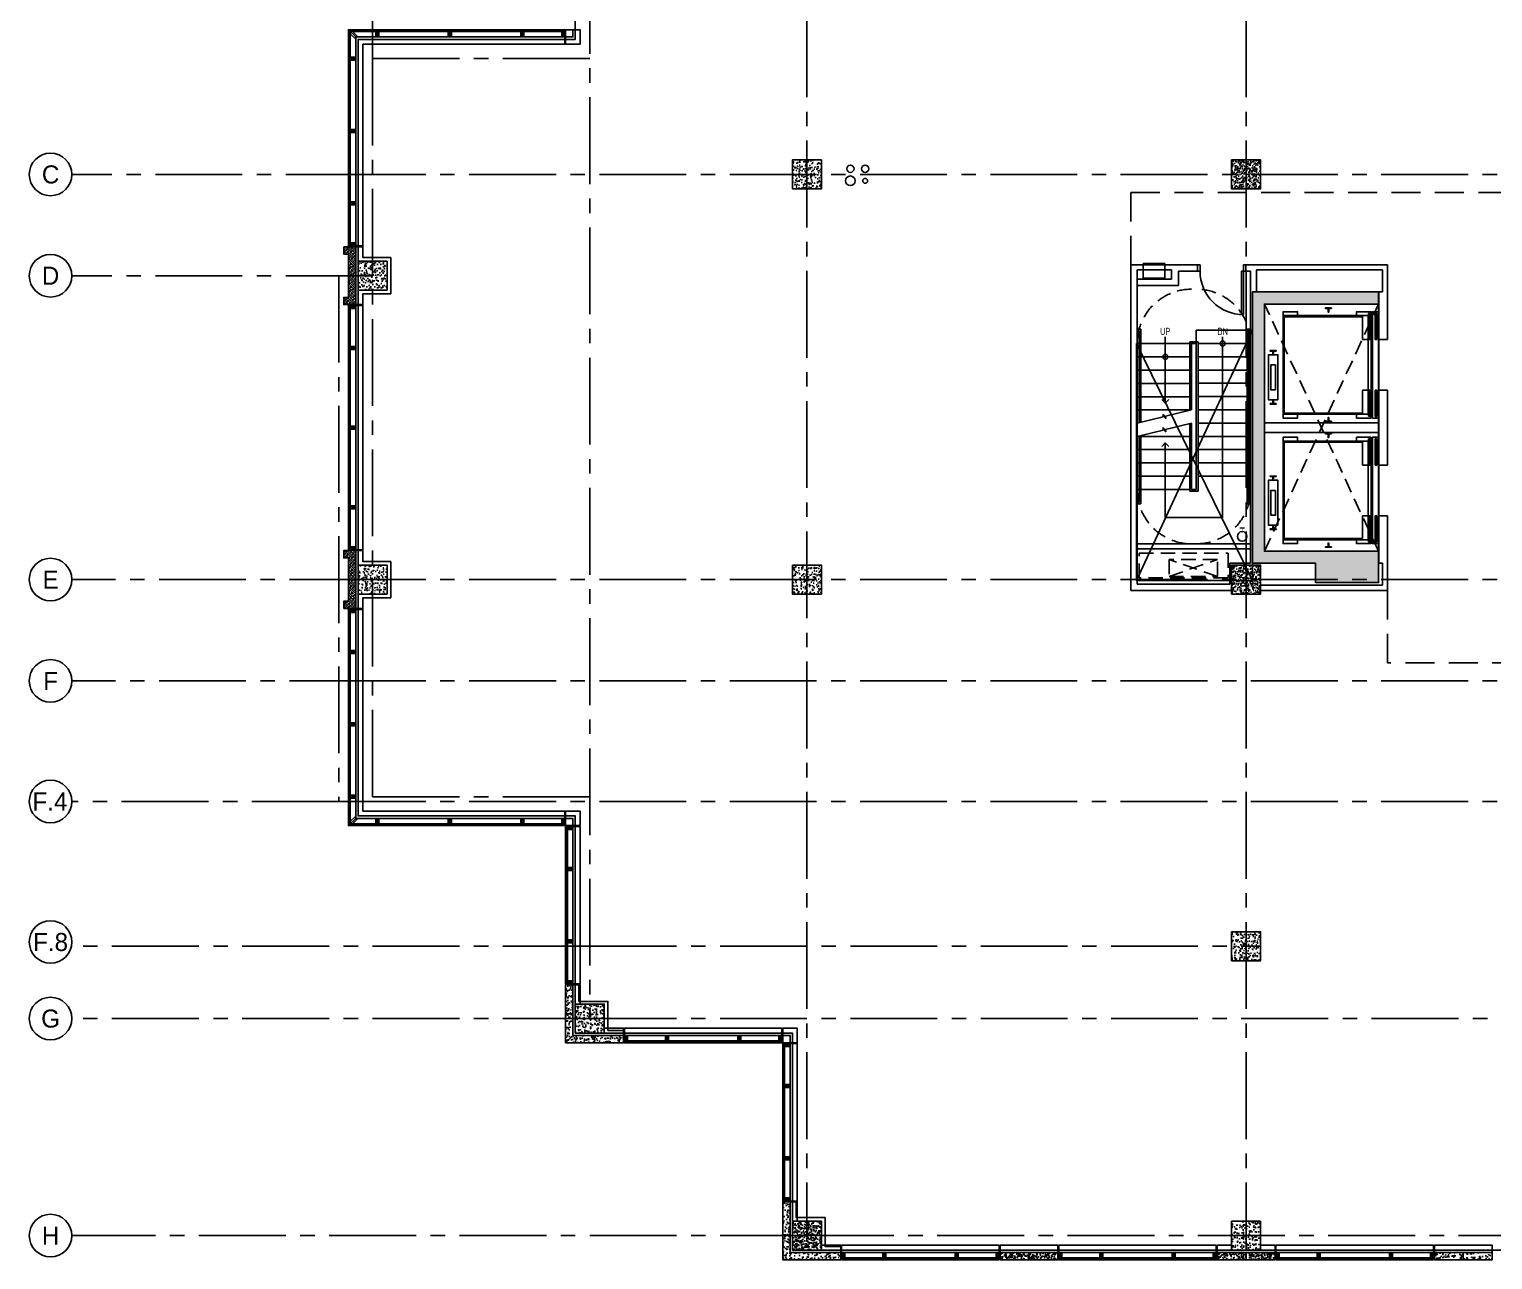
# Model space of a CAD drawing. Header units: inches. Extents: x 6059 to 9323, y 5310 to 7121.
# Drawn here: x 6059 to 7272, y 5310 to 6330 of the extents above; entities that cross this region are included whole.
import ezdxf
from ezdxf.enums import TextEntityAlignment as Align

# ---------------------------------------------------------------- set-up
doc = ezdxf.new("R2010")
doc.units = ezdxf.units.IN
doc.header["$LTSCALE"] = 96
doc.header["$MEASUREMENT"] = 0
doc.header["$PDSIZE"] = 1.5
for name, pattern in [('CENTER2', [1.125, 0.75, -0.125, 0.125, -0.125]), ('HIDDEN', [0.375, 0.25, -0.125]), ('HIDDEN2', [0.1875, 0.125, -0.0625])]:
    doc.linetypes.add(name, pattern=pattern)
doc.layers.get('0').update_dxf_attribs({"linetype": 'CONTINUOUS'})
for name, color, linetype in [('A-2-9 STAIR A SHAFT', 9, 'CONTINUOUS'), ('A_0_BLDGRD', 35, 'CENTER2'), ('A_0_COL-GRID', 40, 'CONTINUOUS'), ('A_0_CONST', 11, 'CONTINUOUS'), ('A_0_CW_MTL', 3, 'CONTINUOUS'), ('A_0_DIMGRD', 9, 'CENTER2'), ('A_1-8-STAIR', 40, 'CONTINUOUS'), ('A_1-8_COL', 7, 'CONTINUOUS'), ('A_1-8_COL_H', 6, 'CONTINUOUS'), ('A_1-8_COL_TEN_GYP', 2, 'CONTINUOUS'), ('A_1-8_CW_GLASS', 1, 'CONTINUOUS'), ('A_1-8_CW_GYP', 2, 'CONTINUOUS'), ('A_1-8_CW_MULL', 2, 'CONTINUOUS'), ('A_1-8_CW_PC', 2, 'CONTINUOUS'), ('A_1-8_CW_PC_H', 6, 'CONTINUOUS'), ('A_1-8_CW_SILL', 9, 'CONTINUOUS'), ('A_1-8_ELEV_CAB', 30, 'CONTINUOUS'), ('A_1-8_ELEV_EQP', 1, 'CONTINUOUS'), ('A_1-8_ELEV_SHAFT', 9, 'CONTINUOUS'), ('A_1-8_SLEEVE', 9, 'CONTINUOUS'), ('A_1-8_WALL_IN', 2, 'CONTINUOUS'), ('A_1_CW_SLAB', 66, 'CONTINUOUS'), ('A_2-8_COL', 7, 'CONTINUOUS'), ('A_2-8_CW_GLASS', 1, 'CONTINUOUS'), ('A_2-8_CW_GYP', 2, 'CONTINUOUS'), ('A_2-8_CW_MULL', 2, 'CONTINUOUS'), ('A_2-8_CW_PC', 2, 'CONTINUOUS'), ('A_2-8_CW_PC_H', 6, 'CONTINUOUS'), ('A_2-8_CW_SILL', 9, 'CONTINUOUS'), ('A_2-8_DR_PLN', 30, 'CONTINUOUS'), ('A_2-8_WALL_IN', 71, 'CONTINUOUS'), ('A_2-8_ZCORR', 5, 'HIDDEN'), ('A_2-9_COL', 7, 'CONTINUOUS'), ('A_2-9_CW_H', 6, 'CONTINUOUS'), ('A_3-7_STAIR1-2_TREAD', 30, 'CONTINUOUS'), ('A_3-8_WALL_IN', 71, 'CONTINUOUS'), ('M_1-9_DUCT', 9, 'CONTINUOUS'), ('M_2-9_SHAFT', 9, 'CONTINUOUS')]:
    doc.layers.add(name, color=color, linetype=linetype)
doc.styles.add('ARCHITXT', font='architxt.shx')
doc.styles.add('AVANT', font='AVGARDN.TTF')
pattern_1 = [(45, (0.082, 252.0022), (-1.59099026, 1.59099026), []), (45, (-0.7136, 252.7977), (-1.59099026, 1.59099026), [1.125, -0.5625])]

# ---------------------------------------------------------------- blocks, each defined once
blk = doc.blocks.new('MUL_1-8_EX2')
at = {"layer": 'A_0_CONST'}
blk.add_line((0, 0), (0, -6), dxfattribs=at)
at = {"layer": 'A_1-8_CW_MULL'}
blk.add_lwpolyline([(-1.25, -6), (-1.25, 0), (1.25, 0), (1.25, -0.5), (0.5, -0.5), (0.5, -1.5), (1.25, -1.5), (1.25, -6)], close=True, dxfattribs=at)
blk = doc.blocks.new('MUL_1-8_EX1')
at = {"layer": 'A_0_CONST'}
blk.add_line((0, 0), (0, -6), dxfattribs=at)
at = {"layer": 'A_1-8_CW_MULL'}
blk.add_lwpolyline([(0.5, -1.5), (1.25, -1.5), (1.25, -6), (-1.25, -6), (-1.25, -1.5), (-0.5, -1.5), (-0.5, -0.5), (-1.25, -0.5), (-1.25, 0), (1.25, 0), (1.25, -0.5), (0.5, -0.5)], close=True, dxfattribs=at)
blk = doc.blocks.new('MUL_1-8_EX4')
at = {"layer": 'A_0_CONST'}
blk.add_line((0, 0), (-6, -6), dxfattribs=at)
at = {"layer": 'A_1-8_CW_MULL'}
blk.add_lwpolyline([(0, 0), (-2.5, 0), (-2.5, -0.5), (-1.8, -0.5), (-1.8, -1.5), (-3.3, -1.5), (-7.8, -6), (-6, -6), (-6, -7.8), (-1.5, -3.3), (-1.5, -1.8), (-0.5, -1.8), (-0.5, -2.5), (0, -2.5)], close=True, dxfattribs=at)
blk = doc.blocks.new('PRE_1-8_COL1')
at = {"layer": 'A_1-8_CW_PC_H'}
h = blk.add_hatch(dxfattribs=at)
h.set_pattern_fill('AR-CONC', color=256, style=0)
h.set_pattern_definition([(50, (-5100, -6744), (7.172602, -0.6275213), [0.75, -8.25]), (355, (-5100, -6744), (-1.3875133, 7.5219213), [0.6, -6.6]), (100.4514, (-5099.402, -6744.052), (5.785094, 6.8943954), [0.637402, -7.011421]), (46.1842, (-5100, -6742), (10.6724105, -1.65519), [1.125, -12.375]), (96.6356, (-5099.111, -6742.138), (9.346627, 9.741179), [0.956103, -10.51713]), (351.1842, (-5100, -6742), (9.34662, 9.741186), [0.9, -9.9]), (21, (-5099, -6742.5), (5.9690705, -4.026189), [0.75, -8.25]), (326, (-5099, -6742.5), (2.433153, 7.2515005), [0.6, -6.6]), (71.4514, (-5098.5026, -6742.8355), (8.4022263, 3.225305), [0.637402, -7.011421]), (37.5, (-5100, -6744), (0.12159855, 3.3289385), [0, -6.52, 0, -6.7, 0, -6.625]), (7.5, (-5100, -6744), (2.6306954, 3.9441171), [0, -3.82, 0, -6.37, 0, -2.525]), (327.5, (-5102.23, -6744), (5.3382244, -0.2255487), [0, -2.5, 0, -7.8, 0, -10.35]), (317.5, (-5103.23, -6744), (5.8318617, 1.0010498), [0, -3.25, 0, -5.18, 0, -7.35])])
h.paths.add_polyline_path([(-24, -6), (24, -6), (24, 0), (-24, 0)])
at = {"layer": 'A_0_CONST'}
blk.add_line((0, 0), (0, -6), dxfattribs=at)
at = {"layer": 'A_1-8_CW_PC'}
blk.add_lwpolyline([(-24, -6), (24, -6), (24, 0), (-24, 0)], close=True, dxfattribs=at)
blk = doc.blocks.new('COL_1-8_24X24')
at = {"layer": 'A_1-8_COL_H'}
h = blk.add_hatch(dxfattribs=at)
h.set_pattern_fill('AR-CONC,_I', color=256, style=2)
h.set_pattern_definition([(50, (-6180, -6718.462), (7.172602, -0.6275213), [0.75, -8.25]), (355, (-6180, -6718.462), (-1.3875133, 7.5219213), [0.6, -6.6]), (100.4514, (-6179.402, -6718.5144), (5.785094, 6.8943954), [0.637402, -7.011421]), (46.1842, (-6180, -6716.462), (10.6724105, -1.65519), [1.125, -12.375]), (96.6356, (-6179.111, -6716.6), (9.346627, 9.741179), [0.956103, -10.51713]), (351.1842, (-6180, -6716.462), (9.34662, 9.741186), [0.9, -9.9]), (21, (-6179, -6716.962), (5.9690705, -4.026189), [0.75, -8.25]), (326, (-6179, -6716.962), (2.4331533, 7.2515005), [0.6, -6.6]), (71.4514, (-6178.5026, -6717.2976), (8.4022263, 3.225305), [0.637402, -7.011421]), (37.5, (-6180, -6718.462), (0.12159855, 3.32893854), [0, -6.52, 0, -6.7, 0, -6.625]), (7.5, (-6180, -6718.462), (2.6306954, 3.9441171), [0, -3.82, 0, -6.37, 0, -2.525]), (327.5, (-6182.23, -6718.462), (5.3382244, -0.2255487), [0, -2.5, 0, -7.8, 0, -10.35]), (317.5, (-6183.23, -6718.462), (5.8318617, 1.0010498), [0, -3.25, 0, -5.18, 0, -7.35])])
h.paths.add_polyline_path([(-12, -12), (12, -12), (12, 12), (-12, 12)])
at = {"layer": 'A_0_CONST'}
blk.add_point((0, 0), dxfattribs=at)
at = {"layer": 'A_1-8_COL'}
blk.add_lwpolyline([(-12, -12), (12, -12), (12, 12), (-12, 12)], close=True, dxfattribs=at)
blk = doc.blocks.new('PRE_1-8_COL2')
at = {"layer": 'A_1-8_CW_PC_H'}
h = blk.add_hatch(dxfattribs=at)
h.set_pattern_fill('AR-CONC', color=256, angle=90, style=0)
h.set_pattern_definition([(140, (-4476, -6744), (0.6275213, 7.172602), [0.75, -8.25]), (85, (-4476, -6744), (-7.5219213, -1.3875133), [0.6, -6.6]), (190.4514, (-4475.948, -6743.402), (-6.8943954, 5.785094), [0.637402, -7.011421]), (136.1842, (-4478, -6744), (1.65519, 10.6724105), [1.125, -12.375]), (186.6356, (-4477.862, -6743.111), (-9.741179, 9.346627), [0.956103, -10.51713]), (81.1842, (-4478, -6744), (-9.741186, 9.34662), [0.9, -9.9]), (111, (-4477.5, -6743), (4.026189, 5.9690705), [0.75, -8.25]), (56, (-4477.5, -6743), (-7.2515005, 2.433153), [0.6, -6.6]), (161.4514, (-4477.1645, -6742.5026), (-3.225305, 8.402226), [0.637402, -7.011421]), (127.5, (-4476, -6744), (-3.3289385, 0.12159855), [0, -6.52, 0, -6.7, 0, -6.625]), (97.5, (-4476, -6744), (-3.9441171, 2.6306954), [0, -3.82, 0, -6.37, 0, -2.525]), (57.5, (-4476, -6746.23), (0.2255487, 5.3382244), [0, -2.5, 0, -7.8, 0, -10.35]), (47.5, (-4476, -6747.23), (-1.0010498, 5.8318617), [0, -3.25, 0, -5.18, 0, -7.35])])
h.paths.add_polyline_path([(6, -48), (6, -6), (48, -6), (48, 0), (0, 0), (0, -48)])
at = {"layer": 'A_0_CONST'}
for p, q in [((6, -6), (0, 0)), ((24, 0), (24, -6)), ((0, -24), (6, -24))]:
    blk.add_line(p, q, dxfattribs=at)
at = {"layer": 'A_1-8_CW_PC'}
blk.add_lwpolyline([(6, -48), (6, -6), (48, -6), (48, 0), (0, 0), (0, -48)], close=True, dxfattribs=at)
blk = doc.blocks.new('MUL_2-8_EX2')
at = {"layer": 'A_0_CONST'}
blk.add_line((0, 0), (0, -6), dxfattribs=at)
at = {"layer": 'A_2-8_CW_MULL'}
blk.add_lwpolyline([(-1.25, -6), (-1.25, 0), (1.25, 0), (1.25, -0.5), (0.5, -0.5), (0.5, -1.5), (1.25, -1.5), (1.25, -6)], close=True, dxfattribs=at)
blk = doc.blocks.new('MUL_2-8_EX1')
at = {"layer": 'A_0_CONST'}
blk.add_line((0, 0), (0, -6), dxfattribs=at)
at = {"layer": 'A_2-8_CW_MULL'}
blk.add_lwpolyline([(-0.5, -1.5), (-1.25, -1.5), (-1.25, -6), (1.25, -6), (1.25, -1.5), (0.5, -1.5), (0.5, -0.5), (1.25, -0.5), (1.25, 0), (-1.25, 0), (-1.25, -0.5), (-0.5, -0.5)], close=True, dxfattribs=at)
blk = doc.blocks.new('PRE_2-8_COL2')
at = {"layer": 'A_2-8_CW_PC_H'}
h = blk.add_hatch(dxfattribs=at)
h.set_pattern_fill('AR-CONC', color=256, angle=90, style=0)
h.set_pattern_definition([(140, (-4476, -6744), (0.6275213, 7.172602), [0.75, -8.25]), (85, (-4476, -6744), (-7.5219213, -1.3875133), [0.6, -6.6]), (190.4514, (-4475.948, -6743.402), (-6.8943954, 5.785094), [0.637402, -7.011421]), (136.1842, (-4478, -6744), (1.65519, 10.6724105), [1.125, -12.375]), (186.6356, (-4477.862, -6743.111), (-9.741179, 9.346627), [0.956103, -10.51713]), (81.1842, (-4478, -6744), (-9.741186, 9.34662), [0.9, -9.9]), (111, (-4477.5, -6743), (4.026189, 5.9690705), [0.75, -8.25]), (56, (-4477.5, -6743), (-7.2515005, 2.433153), [0.6, -6.6]), (161.4514, (-4477.1645, -6742.5026), (-3.225305, 8.402226), [0.637402, -7.011421]), (127.5, (-4476, -6744), (-3.3289385, 0.12159855), [0, -6.52, 0, -6.7, 0, -6.625]), (97.5, (-4476, -6744), (-3.9441171, 2.6306954), [0, -3.82, 0, -6.37, 0, -2.525]), (57.5, (-4476, -6746.23), (0.2255487, 5.3382244), [0, -2.5, 0, -7.8, 0, -10.35]), (47.5, (-4476, -6747.23), (-1.0010498, 5.8318617), [0, -3.25, 0, -5.18, 0, -7.35])])
h.paths.add_polyline_path([(6, -48), (6, -6), (48, -6), (48, 0), (0, 0), (0, -48)])
at = {"layer": 'A_2-8_CW_PC'}
blk.add_lwpolyline([(6, -48), (6, -6), (48, -6), (48, 0), (0, 0), (0, -48)], close=True, dxfattribs=at)
blk = doc.blocks.new('COL_2-9_24X24')
at = {"layer": 'A_2-9_CW_H'}
h = blk.add_hatch(dxfattribs=at)
h.set_pattern_fill('AR-CONC,_I', color=256, style=2)
h.set_pattern_definition([(50, (-7117.516, -6304.06), (7.172602, -0.6275213), [0.75, -8.25]), (355, (-7117.516, -6304.06), (-1.3875133, 7.5219213), [0.6, -6.6]), (100.4514, (-7116.918, -6304.112), (5.785094, 6.8943954), [0.637402, -7.011421]), (46.1842, (-7117.516, -6302.06), (10.6724105, -1.65519), [1.125, -12.375]), (96.6356, (-7116.626, -6302.198), (9.346627, 9.741179), [0.956103, -10.51713]), (351.1842, (-7117.516, -6302.06), (9.34662, 9.741186), [0.9, -9.9]), (21, (-7116.516, -6302.56), (5.9690705, -4.026189), [0.75, -8.25]), (326, (-7116.516, -6302.56), (2.4331533, 7.2515005), [0.6, -6.6]), (71.4514, (-7116.018, -6302.8954), (8.4022263, 3.225305), [0.637402, -7.011421]), (37.5, (-7117.5157, -6304.06), (0.12159855, 3.32893854), [0, -6.52, 0, -6.7, 0, -6.625]), (7.5, (-7117.5157, -6304.06), (2.6306954, 3.9441171), [0, -3.82, 0, -6.37, 0, -2.525]), (327.5, (-7119.7457, -6304.06), (5.33822436, -0.2255487), [0, -2.5, 0, -7.8, 0, -10.35]), (317.5, (-7120.7457, -6304.06), (5.8318617, 1.0010498), [0, -3.25, 0, -5.18, 0, -7.35])])
h.paths.add_polyline_path([(12, -12), (-12, -12), (-12, 12), (12, 12)])
at = {"layer": 'A_2-9_COL'}
blk.add_lwpolyline([(12, -12), (-12, -12), (-12, 12), (12, 12)], close=True, dxfattribs=at)
blk = doc.blocks.new('grid-bbl')
at = {"color": 1, "linetype": 'Continuous'}
blk.add_circle((0, 0.25), 0.184, dxfattribs=at)
at = {"style": 'AVANT'}
blk.add_attdef('-', text='', height=0.156, dxfattribs=at).set_placement((0, 0.25), align=Align.MIDDLE_CENTER)
blk = doc.blocks.new('DR_2-8_3X0_514')
at = {"layer": 'A_2-8_DR_PLN'}
for points in [[(2, 41.25), (3.75, 41.25), (3.75, 5.25), (2, 5.25)], [(0, 0), (2, 0), (2, 5.25), (0, 5.25)], [(38, 0), (40, 0), (40, 5.25), (38, 5.25)]]:
    blk.add_lwpolyline(points, close=True, dxfattribs=at)
blk.add_arc((2, 5.25), 36, 0, 90, dxfattribs=at)

msp = doc.modelspace()

# ---------------------------------------------------------------- hatches: boundary and pattern name
at = {"layer": 'A_0_CW_MTL'}
h = msp.add_hatch(dxfattribs=at)
h.set_pattern_fill('BRASS', color=8, scale=9, angle=45, style=0)
h.set_pattern_definition(pattern_1)
h.paths.add_polyline_path([(6330.1, 6150), (6320.1, 6150), (6320.1, 6144), (6324.1, 6144), (6324.1, 6126), (6330.1, 6126)])
h.paths.add_polyline_path([(6330.1, 6126), (6324.1, 6126), (6324.1, 6108), (6320.1, 6108), (6320.1, 6102), (6330.1, 6102)])
h = msp.add_hatch(dxfattribs=at)
h.set_pattern_fill('BRASS', color=8, scale=9, angle=45, style=0)
h.set_pattern_definition(pattern_1)
h.paths.add_polyline_path([(6330.1, 5850), (6320.1, 5850), (6320.1, 5856), (6324.1, 5856), (6324.1, 5874), (6330.1, 5874)])
h.paths.add_polyline_path([(6330.1, 5874), (6324.1, 5874), (6324.1, 5892), (6320.1, 5892), (6320.1, 5898), (6330.1, 5898)])
at = {"layer": 'A_1-8_COL_H'}
h = msp.add_hatch(dxfattribs=at)
h.set_pattern_fill('AR-CONC', color=256, style=0)
h.set_pattern_definition([(130, (13608, -1e-08), (-7.172602, -0.6275213), [0.75, -8.25]), (185, (13608, -1e-08), (1.3875133, 7.5219213), [0.6, -6.6]), (79.5486, (13607.402, -0.052), (-5.785094, 6.8943954), [0.637402, -7.011421]), (133.8158, (13608, 2), (-10.6724105, -1.65519), [1.125, -12.375]), (83.3644, (13607.111, 1.862), (-9.346627, 9.741179), [0.956103, -10.51713]), (188.8158, (13608, 2), (-9.34662, 9.741186), [0.9, -9.9]), (159, (13607, 1.5), (-5.9690705, -4.026189), [0.75, -8.25]), (214, (13607, 1.5), (-2.4331533, 7.2515005), [0.6, -6.6]), (108.5486, (13606.5026, 1.1645), (-8.4022263, 3.225305), [0.637402, -7.011421]), (142.5, (13608, -1e-08), (-0.12159855, 3.32893854), [0, -6.52, 0, -6.7, 0, -6.625]), (172.5, (13608, -1e-08), (-2.6306954, 3.9441171), [0, -3.82, 0, -6.37, 0, -2.525]), (212.5, (13610.23, -1e-08), (-5.3382244, -0.2255487), [0, -2.5, 0, -7.8, 0, -10.35]), (222.5, (13611.23, -1e-08), (-5.8318617, 1.0010498), [0, -3.25, 0, -5.18, 0, -7.35])])
h.paths.add_polyline_path([(7177.7, 5897.5), (7083.2, 5897.5), (7083.2, 6102.5), (7177.7, 6102.5), (7177.7, 6112.5), (7073.2, 6112.5), (7073.2, 5887.5), (7125.5, 5887.5), (7125.5, 5871.5), (7177.7, 5871.5)])
h = msp.add_hatch(dxfattribs=at)
h.set_pattern_fill('AR-CONC,_I', color=256, style=2)
h.set_pattern_definition([(310, (888, 12048.462), (7.172602, 0.6275213), [0.75, -8.25]), (5, (888, 12048.462), (-1.3875133, -7.5219213), [0.6, -6.6]), (259.5486, (888.598, 12048.5144), (5.785094, -6.8943954), [0.637402, -7.011421]), (313.8158, (888, 12046.462), (10.6724105, 1.65519), [1.125, -12.375]), (263.3644, (888.889, 12046.6), (9.346627, -9.741179), [0.956103, -10.51713]), (8.8158, (888, 12046.462), (9.34662, -9.741186), [0.9, -9.9]), (339, (889, 12046.962), (5.9690705, 4.026189), [0.75, -8.25]), (34, (889, 12046.962), (2.4331533, -7.2515005), [0.6, -6.6]), (288.5486, (889.4974, 12047.2976), (8.4022263, -3.225305), [0.637402, -7.011421]), (322.5, (888, 12048.462), (0.12159855, -3.32893854), [0, -6.52, 0, -6.7, 0, -6.625]), (352.5, (888, 12048.462), (2.6306954, -3.9441171), [0, -3.82, 0, -6.37, 0, -2.525]), (32.5, (885.77, 12048.462), (5.3382244, 0.2255487), [0, -2.5, 0, -7.8, 0, -10.35]), (42.5, (884.77, 12048.462), (5.8318617, -1.0010498), [0, -3.25, 0, -5.18, 0, -7.35])])
h.paths.add_polyline_path([(7056, 5342), (7080, 5342), (7080, 5318), (7056, 5318)])
at = {"layer": 'A_2-8_CW_PC_H'}
h = msp.add_hatch(dxfattribs=at)
h.set_pattern_fill('AR-CONC', color=256, angle=180, style=0)
h.set_pattern_definition([(230, (12168, 12054), (-7.172602, 0.6275213), [0.75, -8.25]), (175, (12168, 12054), (1.3875133, -7.5219213), [0.6, -6.6]), (280.4514, (12167.402, 12054.052), (-5.785094, -6.8943954), [0.637402, -7.011421]), (226.1842, (12168, 12052), (-10.6724105, 1.65519), [1.125, -12.375]), (276.6356, (12167.111, 12052.138), (-9.346627, -9.741179), [0.956103, -10.51713]), (171.1842, (12168, 12052), (-9.34662, -9.741186), [0.9, -9.9]), (201, (12167, 12052.5), (-5.9690705, 4.026189), [0.75, -8.25]), (146, (12167, 12052.5), (-2.433153, -7.2515005), [0.6, -6.6]), (251.4514, (12166.5026, 12052.8355), (-8.4022263, -3.225305), [0.637402, -7.011421]), (217.5, (12168, 12054), (-0.12159855, -3.3289385), [0, -6.52, 0, -6.7, 0, -6.625]), (187.5, (12168, 12054), (-2.6306954, -3.9441171), [0, -3.82, 0, -6.37, 0, -2.525]), (147.5, (12170.23, 12054), (-5.3382244, 0.2255487), [0, -2.5, 0, -7.8, 0, -10.35]), (137.5, (12171.23, 12054), (-5.8318617, -1.0010498), [0, -3.25, 0, -5.18, 0, -7.35])])
h.paths.add_polyline_path([(7092, 5316), (7044, 5316), (7044, 5310), (7092, 5310)])

# ---------------------------------------------------------------- linework, layer by layer
at = {"layer": 'A-2-9 STAIR A SHAFT'}
for p, q in [((7073.2, 6080.8), (6977.1, 5873.3)), ((6977.1, 6069.8), (7073.2, 5873.3))]:
    msp.add_line(p, q, dxfattribs=at)
for points in [[(6977.1, 6069.8), (6977.1, 5873.3), (7073.2, 5873.3), (7073.2, 6080.8)], [(7073.2, 6080.8), (7026.7, 6080.8), (7026.7, 6069.8), (6977.1, 6069.8)]]:
    msp.add_lwpolyline(points, dxfattribs=at)
at = {"layer": 'A_0_BLDGRD'}
for p, q in [((6704, 6670), (6704, 5330)), ((7068, 6670), (7068, 5318)), ((6524, 6490), (6524, 5510)), ((6344, 6306), (6344, 5694)), ((6344, 6306), (6524, 6306)), ((8872, 6210), (6344, 6210)), ((6316, 6126), (6316, 5690)), ((8872, 5874), (6344, 5874)), ((8872, 5790), (6344, 5790)), ((8872, 5690), (6316, 5690)), ((6344, 5694), (6524, 5694)), ((6524, 5570), (7080, 5570)), ((6524, 5510), (8872, 5510)), ((6704, 5330), (8872, 5330))]:
    msp.add_line(p, q, dxfattribs=at)
at = {"layer": 'A_0_CW_MTL'}
for points in [[(6320.1, 6150), (6320.1, 6144), (6324.1, 6144), (6324.1, 6108), (6320.1, 6108), (6320.1, 6102), (6330.1, 6102), (6330.1, 6150)], [(6320.1, 5850), (6320.1, 5856), (6324.1, 5856), (6324.1, 5892), (6320.1, 5892), (6320.1, 5898), (6330.1, 5898), (6330.1, 5850)]]:
    msp.add_lwpolyline(points, close=True, dxfattribs=at)
at = {"layer": 'A_0_DIMGRD'}
for p, q in [((6344, 6306), (6344, 7086)), ((6344, 6210), (6094.7, 6210)), ((6344, 6126), (6094.7, 6126)), ((6347, 5874), (6094.7, 5874)), ((6347, 5790), (6094.7, 5790)), ((6316, 5690), (6094.7, 5690)), ((6524, 5570), (6094.7, 5570)), ((6524, 5510), (6094.7, 5510)), ((6704, 5330), (6094.7, 5330))]:
    msp.add_line(p, q, dxfattribs=at)
at = {"layer": 'A_1-8-STAIR'}
for points, const_width in [([(7066.7, 5916.8), (7062.7, 5916.8)], 1), ([(7064.7, 5913.8), (7064.7, 5916.8)], 0.5)]:
    msp.add_lwpolyline(points, dxfattribs=dict(at, const_width=const_width))
msp.add_circle((7064.7, 5909.8), 4, dxfattribs=at)
at = {"layer": 'A_1-8_COL'}
for p, q in [((7056, 5318), (7056, 5342)), ((7080, 5342), (7080, 5318)), ((7080, 5318), (7056, 5318))]:
    msp.add_line(p, q, dxfattribs=at)
msp.add_lwpolyline([(7177.7, 5897.5), (7083.2, 5897.5), (7083.2, 6102.5), (7177.7, 6102.5), (7177.7, 6112.5), (7073.2, 6112.5), (7073.2, 5887.5), (7125.5, 5887.5), (7125.5, 5871.5), (7177.7, 5871.5)], close=True, dxfattribs=at)
at = {"layer": 'A_1-8_COL_TEN_GYP'}
for points in [[(6552, 5495.2), (6552, 5500.2), (6539, 5500.2), (6539, 5524.2), (6515, 5524.2), (6515, 5538), (6510, 5538)], [(6690, 5358), (6695, 5358), (6695, 5345), (6719, 5345), (6719, 5321), (6732, 5321), (6732, 5316)]]:
    msp.add_lwpolyline(points, dxfattribs=at)
at = {"layer": 'A_1-8_CW_GLASS'}
for p, q in [((6324.5, 6307.2), (6324.5, 6327.5)), ((6325.5, 6326.7), (6325.5, 6307.2)), ((6346.7, 6329.5), (6326.5, 6329.5)), ((6327.3, 6328.5), (6346.7, 6328.5)), ((6349.2, 6329.5), (6406.7, 6329.5)), ((6349.2, 6328.5), (6406.7, 6328.5)), ((6409.2, 6329.5), (6466.7, 6329.5)), ((6409.2, 6328.5), (6466.7, 6328.5)), ((6500.7, 6329.5), (6469.2, 6329.5)), ((6469.2, 6328.5), (6500.7, 6328.5)), ((6324.5, 6304.7), (6324.5, 6247.2)), ((6325.5, 6304.7), (6325.5, 6247.2)), ((6324.5, 6187.2), (6324.5, 6244.7)), ((6325.5, 6187.2), (6325.5, 6244.7)), ((6324.5, 6153.2), (6324.5, 6184.7)), ((6325.5, 6184.7), (6325.5, 6153.2)), ((6324.5, 6098.7), (6324.5, 6067.2)), ((6325.5, 6067.2), (6325.5, 6098.7)), ((6324.5, 6064.7), (6324.5, 6001.2)), ((6325.5, 6064.7), (6325.5, 6001.2)), ((6324.5, 5935.2), (6324.5, 5998.7)), ((6325.5, 5998.7), (6325.5, 5935.2)), ((6324.5, 5901.2), (6324.5, 5932.7)), ((6325.5, 5932.7), (6325.5, 5901.2)), ((6326.5, 5671.5), (6346.7, 5671.5)), ((6346.7, 5670.5), (6326.5, 5670.5)), ((6349.2, 5671.5), (6406.7, 5671.5)), ((6349.2, 5670.5), (6406.7, 5670.5)), ((6409.2, 5671.5), (6466.7, 5671.5)), ((6409.2, 5670.5), (6466.7, 5670.5)), ((6469.2, 5671.5), (6500.7, 5671.5)), ((6500.7, 5670.5), (6469.2, 5670.5)), ((6504.5, 5666.7), (6504.5, 5635.2)), ((6505.5, 5635.2), (6505.5, 5666.7)), ((6504.5, 5575.2), (6504.5, 5632.7)), ((6505.5, 5575.2), (6505.5, 5632.7)), ((6504.5, 5541.2), (6504.5, 5572.7)), ((6505.5, 5572.7), (6505.5, 5541.2)), ((6586.7, 5491.5), (6555.2, 5491.5)), ((6555.2, 5490.5), (6586.7, 5490.5)), ((6646.7, 5491.5), (6589.2, 5491.5)), ((6646.7, 5490.5), (6589.2, 5490.5)), ((6649.2, 5491.5), (6680.7, 5491.5)), ((6680.7, 5490.5), (6649.2, 5490.5)), ((6684.5, 5395.2), (6684.5, 5452.7)), ((6685.5, 5395.2), (6685.5, 5452.7)), ((7126.7, 5311.5), (7095.2, 5311.5)), ((7095.2, 5310.5), (7126.7, 5310.5)), ((7129.2, 5311.5), (7186.7, 5311.5)), ((7129.2, 5310.5), (7186.7, 5310.5)), ((7189.2, 5311.5), (7220.7, 5311.5)), ((7220.7, 5310.5), (7189.2, 5310.5))]:
    msp.add_line(p, q, dxfattribs=at)
at = {"layer": 'A_1-8_CW_GYP'}
for points in [[(6329.8, 6150), (6336, 6150), (6336, 6141), (6359, 6141), (6359, 6111), (6336, 6111), (6336, 6102), (6330, 6102)], [(6864, 5316), (6864, 5322), (6912, 5322), (6912, 5316)], [(7224, 5316), (7224, 5322), (7272, 5322), (7272, 5316)]]:
    msp.add_lwpolyline(points, dxfattribs=at)
at = {"layer": 'A_1-8_CW_MULL'}
for points in [[(6504, 6324), (6510, 6324), (6510, 6330), (6504, 6330)], [(6504, 5676), (6510, 5676), (6510, 5670), (6504, 5670)]]:
    msp.add_lwpolyline(points, close=True, dxfattribs=at)
at = {"layer": 'A_1-8_CW_SILL'}
for p, q in [((6324, 6098.7), (6324, 5901.2)), ((6330, 6098.7), (6330, 5901.2)), ((6504, 5541.2), (6504, 5666.7)), ((6510, 5541.2), (6510, 5666.7)), ((6680.7, 5496), (6555.2, 5496)), ((6680.7, 5490), (6555.2, 5490)), ((7095.2, 5316), (7220.7, 5316)), ((7095.2, 5310), (7220.7, 5310))]:
    msp.add_line(p, q, dxfattribs=at)
for points in [[(6324, 6153.2), (6324, 6330), (6500.7, 6330)], [(6503.2, 6324), (6503.2, 6318), (6336, 6318), (6336, 6150.7), (6330, 6150.7)], [(6330, 6153.2), (6330, 6324), (6500.7, 6324)], [(6504, 6324), (6504, 6318), (6516, 6318), (6516, 6330), (6510, 6330)], [(6330, 5898.7), (6336, 5898.7), (6336, 6101.2), (6330, 6101.2)], [(6504, 5676), (6504, 5682), (6516, 5682), (6516, 5670), (6510, 5670)], [(6510, 5669.2), (6516, 5669.2), (6516, 5538.7), (6510, 5538.7)], [(6552.7, 5496), (6552.7, 5502), (6683.2, 5502), (6683.2, 5496)], [(6863.2, 5316), (6863.2, 5322), (6732.7, 5322), (6732.7, 5316)], [(7043.2, 5316), (7043.2, 5322), (6912.7, 5322), (6912.7, 5316)], [(7223.2, 5316), (7223.2, 5322), (7092.7, 5322), (7092.7, 5316)]]:
    msp.add_lwpolyline(points, dxfattribs=at)
at = {"layer": 'A_1-8_ELEV_CAB'}
for p, q in [((7169, 6073), (7169, 6031)), ((7169, 5969), (7169, 5927))]:
    msp.add_line(p, q, dxfattribs=at)
for points in [[(7164.5, 6012), (7099.5, 6012), (7099.5, 6092), (7164.5, 6092), (7164.5, 6073), (7169, 6073), (7169, 6092.9), (7098.6, 6092.9), (7098.6, 6011.1), (7169, 6011.1), (7169, 6031), (7164.5, 6031)], [(7164.5, 5908), (7099.5, 5908), (7099.5, 5988), (7164.5, 5988), (7164.5, 5969), (7169, 5969), (7169, 5988.9), (7098.6, 5988.9), (7098.6, 5907.1), (7169, 5907.1), (7169, 5927), (7164.5, 5927)]]:
    msp.add_lwpolyline(points, close=True, dxfattribs=at)
at = {"layer": 'A_1-8_ELEV_EQP'}
for p, q in [((7178, 6073), (7178, 6031)), ((7177.7, 6004), (7083.2, 6004)), ((7177.7, 5996), (7083.2, 5996)), ((7178, 5969), (7178, 5927))]:
    msp.add_line(p, q, dxfattribs=at)
for points in [[(7098.6, 6092.9), (7098.6, 6096.1), (7110.6, 6096.1), (7110.6, 6092.9)], [(7159.5, 6092.9), (7159.5, 6096.1), (7171.5, 6096.1), (7171.5, 6007.9), (7159.5, 6007.9), (7159.5, 6011.1)], [(7177.7, 6007.9), (7172.7, 6007.9), (7172.7, 6096.1), (7177.7, 6096.1)], [(7110.6, 6011.1), (7110.6, 6007.9), (7098.6, 6007.9), (7098.6, 6011.1)], [(7098.6, 5988.9), (7098.6, 5992.1), (7110.6, 5992.1), (7110.6, 5988.9)], [(7159.5, 5988.9), (7159.5, 5992.1), (7171.5, 5992.1), (7171.5, 5903.9), (7159.5, 5903.9), (7159.5, 5907.1)], [(7177.7, 5903.9), (7172.7, 5903.9), (7172.7, 5992.1), (7177.7, 5992.1)], [(7110.6, 5907.1), (7110.6, 5903.9), (7098.6, 5903.9), (7098.6, 5907.1)]]:
    msp.add_lwpolyline(points, dxfattribs=at)
for points in [[(7136.5, 6097.7), (7136.5, 6095.8), (7135.9, 6095.8), (7135.9, 6097.7), (7136, 6097.7), (7136, 6098.6, 0.414214), (7135.8, 6098.7), (7133.9, 6098.7, -0.414214), (7133.7, 6098.9), (7133.7, 6099.3), (7138.7, 6099.3), (7138.7, 6098.9, -0.414214), (7138.5, 6098.7), (7136.6, 6098.7, 0.414214), (7136.4, 6098.6), (7136.4, 6097.7)], [(7090.7, 6061.5), (7090.1, 6061.5), (7090.1, 6062.9), (7090.2, 6062.9), (7090.2, 6063.3, 0.414214), (7090, 6063.4), (7088.1, 6063.4, -0.414214), (7087.9, 6063.6), (7087.9, 6063.9), (7092.9, 6063.9), (7092.9, 6063.6, -0.414214), (7092.7, 6063.4), (7090.7, 6063.4, 0.414214), (7090.6, 6063.3), (7090.6, 6062.9), (7090.7, 6062.9)], [(7092.9, 6019.9, 0.414214), (7092.7, 6020.1), (7090.7, 6020.1, -0.414214), (7090.6, 6020.2), (7090.6, 6020.6), (7090.7, 6020.6), (7090.7, 6022), (7090.1, 6022), (7090.1, 6020.6), (7090.2, 6020.6), (7090.2, 6020.2, -0.414214), (7090, 6020.1), (7088.1, 6020.1, 0.414214), (7087.9, 6019.9), (7087.9, 6019.6), (7092.9, 6019.6)], [(7138.7, 6005.1, 0.414214), (7138.5, 6005.3), (7136.6, 6005.3, -0.414214), (7136.4, 6005.4), (7136.4, 6006.3), (7136.5, 6006.3), (7136.5, 6008.3), (7135.9, 6008.3), (7135.9, 6006.3), (7136, 6006.3), (7136, 6005.4, -0.414214), (7135.8, 6005.3), (7133.9, 6005.3, 0.414214), (7133.7, 6005.1), (7133.7, 6004.8), (7138.7, 6004.8)], [(7136.5, 5993.7), (7136.5, 5991.8), (7135.9, 5991.8), (7135.9, 5993.7), (7136, 5993.7), (7136, 5994.6, 0.414214), (7135.8, 5994.8), (7133.9, 5994.8, -0.414214), (7133.7, 5994.9), (7133.7, 5995.3), (7138.7, 5995.3), (7138.7, 5994.9, -0.414214), (7138.5, 5994.8), (7136.6, 5994.8, 0.414214), (7136.4, 5994.6), (7136.4, 5993.7)], [(7090.7, 5957.5), (7090.1, 5957.5), (7090.1, 5958.9), (7090.2, 5958.9), (7090.2, 5959.3, 0.414214), (7090, 5959.4), (7088.1, 5959.4, -0.414214), (7087.9, 5959.6), (7087.9, 5959.9), (7092.9, 5959.9), (7092.9, 5959.6, -0.414214), (7092.7, 5959.4), (7090.7, 5959.4, 0.414214), (7090.6, 5959.3), (7090.6, 5958.9), (7090.7, 5958.9)], [(7092.9, 5915.9, 0.414214), (7092.7, 5916.1), (7090.7, 5916.1, -0.414214), (7090.6, 5916.2), (7090.6, 5916.6), (7090.7, 5916.6), (7090.7, 5918), (7090.1, 5918), (7090.1, 5916.6), (7090.2, 5916.6), (7090.2, 5916.2, -0.414214), (7090, 5916.1), (7088.1, 5916.1, 0.414214), (7087.9, 5915.9), (7087.9, 5915.6), (7092.9, 5915.6)], [(7138.7, 5901.1, 0.414214), (7138.5, 5901.2), (7136.6, 5901.2, -0.414214), (7136.4, 5901.4), (7136.4, 5902.3), (7136.5, 5902.3), (7136.5, 5904.3), (7135.9, 5904.3), (7135.9, 5902.3), (7136, 5902.3), (7136, 5901.4, -0.414214), (7135.8, 5901.2), (7133.9, 5901.2, 0.414214), (7133.7, 5901.1), (7133.7, 5900.8), (7138.7, 5900.8)]]:
    msp.add_lwpolyline(points, format="xyb", close=True, dxfattribs=at)
at = {"layer": 'A_1-8_ELEV_EQP', "linetype": 'Continuous'}
for points in [[(7170.7, 6094.6), (7169.5, 6094.6), (7169.5, 6073), (7170.7, 6073)], [(7169.5, 6009.4), (7169.5, 6031), (7170.7, 6031), (7170.7, 6009.4)], [(7170.7, 5990.6), (7169.5, 5990.6), (7169.5, 5969), (7170.7, 5969)], [(7169.5, 5905.4), (7169.5, 5927), (7170.7, 5927), (7170.7, 5905.4)]]:
    msp.add_lwpolyline(points, close=True, dxfattribs=at)
at = {"layer": 'A_1-8_ELEV_EQP'}
for points in [[(7176.2, 6073), (7175, 6073), (7175, 6094.8), (7176.2, 6094.8)], [(7094.4, 6023.1), (7086.4, 6023.1), (7086.4, 6060.4), (7094.4, 6060.4)], [(7092.4, 6052), (7088.4, 6052), (7088.4, 6031.5), (7092.4, 6031.5)], [(7176.2, 6031), (7175, 6031), (7175, 6009.3), (7176.2, 6009.3)], [(7176.2, 5969), (7175, 5969), (7175, 5990.8), (7176.2, 5990.8)], [(7094.4, 5919.1), (7086.4, 5919.1), (7086.4, 5956.4), (7094.4, 5956.4)], [(7092.4, 5948), (7088.4, 5948), (7088.4, 5927.5), (7092.4, 5927.5)], [(7176.2, 5927), (7175, 5927), (7175, 5905.3), (7176.2, 5905.3)]]:
    msp.add_lwpolyline(points, close=True, dxfattribs=at)
at = {"layer": 'A_1-8_ELEV_SHAFT', "linetype": 'HIDDEN2'}
for p, q in [((7177.7, 5897.5), (7083.2, 6102.5)), ((7083.2, 5897.5), (7177.7, 6102.5))]:
    msp.add_line(p, q, dxfattribs=at)
at = {"layer": 'A_1-8_ELEV_SHAFT'}
msp.add_lwpolyline([(7083.2, 6102.5), (7177.7, 6102.5), (7177.7, 5897.5), (7083.2, 5897.5)], close=True, dxfattribs=at)
at = {"layer": 'A_1-8_SLEEVE'}
for centre, radius in [((6740, 6214.7), 3), ((6752.2, 6214.7), 3), ((6740, 6204.7), 4), ((6752.2, 6204.7), 2)]:
    msp.add_circle(centre, radius, dxfattribs=at)
at = {"layer": 'A_1-8_WALL_IN'}
for p, q in [((6977.7, 6127.8), (6977.7, 5903.8)), ((7178, 6073), (7178, 6112.5)), ((7178, 5969), (7178, 6031)), ((7178, 5887.5), (7178, 5927))]:
    msp.add_line(p, q, dxfattribs=at)
at = {"layer": 'A_1_CW_SLAB'}
for points in [[(7052, 5318), (8884, 5318), (8884, 6682), (7052, 6682)], [(6692, 6502), (6512, 6502), (6512, 6322), (6332, 6322), (6332, 5678), (6512, 5678), (6512, 5498), (6692, 5498)], [(6692, 5498), (6692, 5498), (6692, 5318), (7052, 5318), (7052, 5318)]]:
    msp.add_lwpolyline(points, dxfattribs=at)
at = {"layer": 'A_2-8_COL'}
msp.add_line((7056, 5342), (7080, 5342), dxfattribs=at)
at = {"layer": 'A_2-8_CW_GLASS'}
for p, q in [((6324.5, 5846.7), (6324.5, 5815.2)), ((6325.5, 5815.2), (6325.5, 5846.7)), ((6324.5, 5812.7), (6324.5, 5755.2)), ((6325.5, 5812.7), (6325.5, 5755.2)), ((6324.5, 5695.2), (6324.5, 5752.7)), ((6325.5, 5695.2), (6325.5, 5752.7)), ((6324.5, 5692.7), (6324.5, 5672.5)), ((6325.5, 5673.3), (6325.5, 5692.7)), ((6684.5, 5486.7), (6684.5, 5455.2)), ((6685.5, 5455.2), (6685.5, 5486.7)), ((6684.5, 5395.2), (6684.5, 5452.7)), ((6685.5, 5395.2), (6685.5, 5452.7)), ((6684.5, 5361.2), (6684.5, 5392.7)), ((6685.5, 5392.7), (6685.5, 5361.2)), ((6766.7, 5311.5), (6735.2, 5311.5)), ((6735.2, 5310.5), (6766.7, 5310.5)), ((6769.2, 5311.5), (6826.7, 5311.5)), ((6769.2, 5310.5), (6826.7, 5310.5)), ((6829.2, 5311.5), (6860.7, 5311.5)), ((6860.7, 5310.5), (6829.2, 5310.5)), ((6946.7, 5311.5), (6915.2, 5311.5)), ((6915.2, 5310.5), (6946.7, 5310.5)), ((6949.2, 5311.5), (7006.7, 5311.5)), ((6949.2, 5310.5), (7006.7, 5310.5)), ((7009.2, 5311.5), (7040.7, 5311.5)), ((7040.7, 5310.5), (7009.2, 5310.5))]:
    msp.add_line(p, q, dxfattribs=at)
at = {"layer": 'A_2-8_CW_GYP'}
for points in [[(6330, 5850), (6336, 5850), (6336, 5859), (6359, 5859), (6359, 5889), (6336, 5889), (6336, 5898), (6330, 5898)], [(6510, 5538), (6516, 5538), (6516, 5522)], [(6536, 5502), (6552, 5502), (6552, 5496)], [(6690, 5358), (6696, 5358), (6696, 5342)], [(6716, 5322), (6732, 5322), (6732, 5316)], [(6912, 5316), (6912, 5322), (6864, 5322), (6864, 5316)], [(7056, 5322), (7044, 5322), (7044, 5316)], [(7092, 5316), (7092, 5322), (7080, 5322)]]:
    msp.add_lwpolyline(points, dxfattribs=at)
at = {"layer": 'A_2-8_CW_MULL'}
msp.add_lwpolyline([(6684, 5496), (6690, 5496), (6690, 5490), (6684, 5490)], close=True, dxfattribs=at)
at = {"layer": 'A_2-8_CW_PC'}
msp.add_lwpolyline([(7092, 5316), (7044, 5316), (7044, 5310), (7092, 5310)], close=True, dxfattribs=at)
at = {"layer": 'A_2-8_CW_SILL'}
for p, q in [((6684, 5361.2), (6684, 5486.7)), ((6690, 5361.2), (6690, 5486.7)), ((6735.2, 5316), (6860.7, 5316)), ((6915.2, 5316), (7040.7, 5316)), ((6735.2, 5310), (6860.7, 5310)), ((6915.2, 5310), (7040.7, 5310))]:
    msp.add_line(p, q, dxfattribs=at)
for points in [[(6324, 5846.7), (6324, 5670), (6500.7, 5670)], [(6503.2, 5676), (6503.2, 5682), (6336, 5682), (6336, 5849.2), (6330, 5849.2)], [(6330, 5846.7), (6330, 5676), (6500.7, 5676)], [(6684, 5496), (6684, 5502), (6696, 5502), (6696, 5490), (6690, 5490)], [(6690, 5489.2), (6696, 5489.2), (6696, 5358.7), (6690, 5358.7)], [(6863.2, 5316), (6863.2, 5322), (6732.7, 5322), (6732.7, 5316)], [(7043.2, 5316), (7043.2, 5322), (6912.7, 5322), (6912.7, 5316)]]:
    msp.add_lwpolyline(points, dxfattribs=at)
at = {"layer": 'A_2-8_WALL_IN'}
for p, q in [((7027.8, 6135), (6972.5, 6135)), ((6972.5, 5865), (6972.5, 6135)), ((6977.7, 6123), (6977.7, 6130.8)), ((7006, 6130.8), (6977.7, 6130.8)), ((7006, 6130.8), (7006, 6123)), ((7027.8, 6129.8), (7011.8, 6129.8)), ((7011.8, 6129.8), (7011.8, 6117.8)), ((7027.8, 6135), (7027.8, 6129.8)), ((7071.3, 6135), (7067.3, 6135)), ((7067.8, 6129.8), (7067.8, 6135)), ((7067.8, 6129.8), (7071.7, 6129.8)), ((7185.2, 6135), (7071.3, 6135)), ((7071.7, 6112.5), (7071.7, 6129.8)), ((7181, 6130.8), (7076.5, 6130.8)), ((7076.5, 6112.5), (7076.5, 6130.8)), ((7181, 6112.5), (7181, 6130.8)), ((7185.2, 6073), (7185.2, 6135)), ((7006, 6123), (6977.7, 6123)), ((7011.8, 6117.8), (6977.7, 6117.8)), ((7071.7, 6112.5), (7071.7, 5887.5)), ((7178, 6112.5), (7181, 6112.5)), ((7178, 6073), (7185.2, 6073)), ((7185.2, 6031), (7178, 6031)), ((7185.2, 5969), (7185.2, 6031)), ((7178, 5969), (7185.2, 5969)), ((7178, 5927), (7185.2, 5927)), ((7185.2, 5927), (7185.2, 5865)), ((6977.7, 5903.8), (6977.7, 5870.3)), ((7054.5, 5887.5), (7054.5, 5870.3)), ((7071.7, 5887.5), (7054.5, 5887.5)), ((7178, 5887.5), (7181, 5887.5)), ((7181, 5887.5), (7181, 5869.3)), ((6972.5, 5865), (7056, 5865)), ((6977.7, 5870.3), (7054.5, 5870.3)), ((7080, 5869.3), (7181, 5869.3)), ((7080, 5865), (7185.2, 5865))]:
    msp.add_line(p, q, dxfattribs=at)
at = {"layer": 'A_2-8_ZCORR'}
for p, q in [((6972.5, 6195), (7310.7, 6195)), ((6972.5, 6135), (6972.5, 6195)), ((7185.2, 5865), (7185.2, 5805)), ((8304, 5805), (7185.2, 5805))]:
    msp.add_line(p, q, dxfattribs=at)
at = {"layer": 'A_3-7_STAIR1-2_TREAD'}
for p, q in [((6980.8, 6081.7), (6977.7, 6081.7)), ((6979.2, 6080.2), (6977.7, 6080.2)), ((6979.2, 6080.2), (6979.2, 6004.1)), ((6980.8, 6081.7), (6980.8, 6004.5)), ((7068.8, 5936.8), (7068.8, 6081.8)), ((7068.8, 6081.8), (7071.7, 6081.8)), ((7070.3, 5938.3), (7070.3, 6080.3)), ((7070.3, 6080.3), (7071.7, 6080.3)), ((7001, 6075.3), (7001, 6020.2)), ((7021.3, 6071.3), (7028.3, 6071.3)), ((7021.3, 6014.4), (7021.3, 6071.3)), ((7022.7, 6069.8), (7026.7, 6069.8)), ((7022.7, 6014.8), (7022.7, 6069.8)), ((7026.7, 5948.7), (7026.7, 6069.8)), ((7028.3, 5947.2), (7028.3, 6071.3)), ((7028.3, 6069.8), (7068.8, 6069.8)), ((7070.3, 6069.8), (7071.7, 6069.8)), ((6979.2, 6058.7), (6977.7, 6058.7)), ((7021.3, 6058.7), (6980.8, 6058.7)), ((7028.3, 6058.8), (7068.8, 6058.8)), ((7070.3, 6058.8), (7071.7, 6058.8)), ((7070.3, 6058.8), (7071.7, 6058.8)), ((6979.2, 6047.7), (6977.7, 6047.7)), ((7021.3, 6047.7), (6980.8, 6047.7)), ((7028.3, 6047.8), (7068.8, 6047.8)), ((7070.3, 6047.8), (7071.7, 6047.8)), ((7070.3, 6047.8), (7071.7, 6047.8)), ((6979.2, 6036.7), (6977.7, 6036.7)), ((7021.3, 6036.7), (6980.8, 6036.7)), ((7028.3, 6036.8), (7068.8, 6036.8)), ((7070.3, 6036.8), (7071.7, 6036.8)), ((7070.3, 6036.8), (7071.7, 6036.8)), ((6979.2, 6025.7), (6977.7, 6025.7)), ((7021.3, 6025.7), (6980.8, 6025.7)), ((7028.3, 6025.8), (7068.8, 6025.8)), ((7070.3, 6025.8), (7071.7, 6025.8)), ((7070.3, 6025.8), (7071.7, 6025.8)), ((6979.2, 6014.7), (6977.7, 6014.7)), ((7021.3, 6014.7), (6980.8, 6014.7)), ((7028.3, 6014.8), (7068.8, 6014.8)), ((7070.3, 6014.8), (7071.7, 6014.8)), ((7070.3, 6014.8), (7071.7, 6014.8)), ((6979.2, 5992.8), (6977.7, 5992.8)), ((6979.2, 5993.1), (6979.2, 5938.3)), ((6980.8, 5993.5), (6980.8, 5936.8)), ((7021.3, 5992.8), (6980.8, 5992.8)), ((7021.3, 5947.2), (7021.3, 6003.4)), ((7022.7, 5948.7), (7022.7, 6003.8)), ((7028.3, 6003.8), (7068.8, 6003.8)), ((7028.3, 5992.8), (7068.8, 5992.8)), ((7070.3, 6003.8), (7071.7, 6003.8)), ((7070.3, 6003.8), (7071.7, 6003.8)), ((7070.3, 5992.8), (7071.7, 5992.8)), ((7070.3, 5992.8), (7071.7, 5992.8)), ((6979.2, 5981.8), (6977.7, 5981.8)), ((7021.3, 5981.8), (6980.8, 5981.8)), ((7028.3, 5981.8), (7068.8, 5981.8)), ((7070.3, 5981.8), (7071.7, 5981.8)), ((7070.3, 5981.8), (7071.7, 5981.8)), ((6979.2, 5970.8), (6977.7, 5970.8)), ((7021.3, 5970.8), (6980.8, 5970.8)), ((7028.3, 5970.8), (7068.8, 5970.8)), ((7070.3, 5970.8), (7071.7, 5970.8)), ((7070.3, 5970.8), (7071.7, 5970.8)), ((6979.2, 5959.8), (6977.7, 5959.8)), ((7021.3, 5959.8), (6980.8, 5959.8)), ((7028.3, 5959.8), (7068.8, 5959.8)), ((7070.3, 5959.8), (7071.7, 5959.8)), ((7070.3, 5959.8), (7071.7, 5959.8)), ((6979.2, 5948.7), (6977.7, 5948.7)), ((7021.3, 5948.7), (6980.8, 5948.7)), ((7021.3, 5947.2), (7028.3, 5947.2)), ((7026.7, 5948.7), (7022.7, 5948.7)), ((6979.2, 5938.3), (6977.7, 5938.3)), ((6980.8, 5936.8), (6977.7, 5936.8)), ((7068.8, 5936.8), (7071.7, 5936.8)), ((7070.3, 5938.3), (7071.7, 5938.3))]:
    msp.add_line(p, q, dxfattribs=at)
msp.add_lwpolyline([(6982.6, 6136), (7000.6, 6136), (7000.6, 6124), (6982.6, 6124)], close=True, dxfattribs=at)
for points in [[(7048.5, 6075.3), (7048.5, 5925.5), (7001, 5925.5), (7001, 5987.3)], [(7004, 6023.3), (7001, 6020.2), (6998, 6023.3)], [(7022.7, 6014.8), (7001.2, 6009.5), (7001.3, 6007.6), (6999.2, 6010.9), (6999.3, 6009), (6977.7, 6003.8)], [(7022.7, 6003.8), (7001.2, 5998.5), (7001.3, 5996.6), (6999.2, 5999.9), (6999.3, 5998), (6977.7, 5992.8)], [(7004, 5984.3), (7001, 5987.3), (6998, 5984.3)]]:
    msp.add_lwpolyline(points, dxfattribs=at)
for centre in [(7048.5, 6069.8), (7001, 6058.8)]:
    msp.add_circle(centre, 2.04, dxfattribs=at)
at = {"layer": 'A_3-7_STAIR1-2_TREAD', "linetype": 'HIDDEN2'}
for centre, start, end in [((7022.7, 6069.8), 90, 180), ((7026.7, 6069.8), 0, 90), ((7022.7, 5948.7), 180, 270), ((7026.7, 5948.7), 270, 0)]:
    msp.add_arc(centre, 45, start, end, dxfattribs=at)
at = {"layer": 'A_3-8_WALL_IN'}
for p, q in [((7071.7, 5903.8), (6977.7, 5903.8)), ((7071.7, 5899.5), (6977.7, 5899.5))]:
    msp.add_line(p, q, dxfattribs=at)
at = {"layer": 'M_1-9_DUCT', "linetype": 'HIDDEN2'}
for p, q in [((7004.2, 5876.6), (7044.2, 5890.6)), ((7044.2, 5876.6), (7004.2, 5890.6))]:
    msp.add_line(p, q, dxfattribs=at)
msp.add_lwpolyline([(7004.2, 5876.6), (7044.2, 5876.6), (7044.2, 5890.6), (7004.2, 5890.6), (7004.2, 5876.6)], dxfattribs=at)
at = {"layer": 'M_2-9_SHAFT', "linetype": 'HIDDEN2'}
msp.add_lwpolyline([(7053, 5875.4), (6979.2, 5875.4), (6979.2, 5895.9), (7053, 5895.9)], close=True, dxfattribs=at)

# ---------------------------------------------------------------- block references
at = {"xscale": -1}
for name, p in [('MUL_1-8_EX4', (6324, 6330)), ('MUL_1-8_EX1', (6408, 6330)), ('MUL_1-8_EX2', (6502, 6330))]:
    msp.add_blockref(name, p, dxfattribs=at)
for name, p, rotation in [('MUL_1-8_EX4', (6324, 6330), 90), ('MUL_1-8_EX1', (6324, 6246), 90), ('MUL_1-8_EX1', (6324, 6186), 90), ('MUL_1-8_EX2', (6324, 6152), 90), ('COL_1-8_24X24', (6344, 6126), 90), ('DR_2-8_3X0_514', (7067.8, 6135), 180), ('MUL_1-8_EX2', (6324, 5900), 90), ('COL_1-8_24X24', (6704, 5874), 270), ('COL_1-8_24X24', (7068, 5874), 270), ('MUL_1-8_EX1', (6408, 5670), 180), ('MUL_1-8_EX2', (6502, 5670), 180), ('COL_1-8_24X24', (7068, 5570), 270), ('MUL_1-8_EX2', (6504, 5540), 90), ('MUL_1-8_EX2', (6682, 5490), 180), ('MUL_1-8_EX2', (6682, 5490), 180), ('MUL_2-8_EX1', (6684, 5454), 90), ('MUL_2-8_EX1', (6684, 5394), 90), ('MUL_2-8_EX2', (6684, 5360), 90), ('COL_1-8_24X24', (6704, 5330), 90), ('MUL_2-8_EX1', (6768, 5310), 180), ('MUL_2-8_EX1', (6828, 5310), 180), ('MUL_2-8_EX2', (6862, 5310), 180), ('PRE_1-8_COL1', (6888, 5310), 180), ('MUL_2-8_EX1', (6948, 5310), 180), ('MUL_2-8_EX1', (7008, 5310), 180), ('MUL_2-8_EX2', (7042, 5310), 180), ('PRE_1-8_COL1', (7068, 5310), 180), ('MUL_1-8_EX1', (7128, 5310), 180), ('MUL_1-8_EX1', (7188, 5310), 180), ('MUL_1-8_EX2', (7222, 5310), 180), ('PRE_1-8_COL1', (7248, 5310), 180)]:
    msp.add_blockref(name, p, dxfattribs=dict(rotation=rotation))
for name, p in [('MUL_1-8_EX1', (6348, 6330)), ('MUL_1-8_EX1', (6468, 6330)), ('COL_1-8_24X24', (6704, 6210)), ('COL_2-9_24X24', (7068, 6210)), ('COL_1-8_24X24', (7068, 6210))]:
    msp.add_blockref(name, p)
for name, p, rotation in [('MUL_1-8_EX1', (6324, 6306), 90), ('MUL_1-8_EX2', (6324, 6100), 90), ('MUL_1-8_EX1', (6324, 6066), 90), ('MUL_1-8_EX1', (6324, 6000), 90), ('MUL_1-8_EX1', (6324, 5934), 90), ('COL_1-8_24X24', (6344, 5874), 90), ('COL_2-9_24X24', (7068, 5874), 180), ('MUL_1-8_EX1', (6348, 5670), 180), ('MUL_1-8_EX1', (6468, 5670), 180), ('MUL_1-8_EX2', (6504, 5668), 90), ('MUL_1-8_EX1', (6504, 5634), 90), ('MUL_1-8_EX1', (6504, 5574), 90), ('PRE_1-8_COL2', (6504, 5490), 180), ('COL_1-8_24X24', (6524, 5510), 180), ('MUL_1-8_EX2', (6554, 5490), 180), ('MUL_1-8_EX1', (6588, 5490), 180), ('MUL_1-8_EX1', (6648, 5490), 180), ('MUL_2-8_EX2', (6684, 5488), 90), ('MUL_1-8_EX1', (6684, 5454), 90), ('MUL_1-8_EX1', (6684, 5394), 90), ('PRE_2-8_COL2', (6684, 5310), 180), ('COL_1-8_24X24', (6704, 5330), 180), ('MUL_2-8_EX2', (6734, 5310), 180), ('MUL_2-8_EX2', (6914, 5310), 180), ('MUL_1-8_EX2', (7094, 5310), 180)]:
    msp.add_blockref(name, p, dxfattribs=dict(at, rotation=rotation))
at = {"layer": 'A_0_COL-GRID', "xscale": 96, "yscale": 96, "zscale": 96}
for p, values in [((6077.1, 6186), {'-': 'C'}), ((6077.1, 6102), {'-': 'D'}), ((6077.1, 5850), {'-': 'E'}), ((6077.1, 5766), {'-': 'F'}), ((6077.1, 5549.5), {'-': 'F.8'}), ((6077.1, 5486), {'-': 'G'}), ((6077.1, 5306), {'-': 'H'})]:
    msp.add_blockref('grid-bbl', p, dxfattribs=at).add_auto_attribs(values)
at = {"layer": 'A_0_COL-GRID'}
ref = msp.add_blockref('grid-bbl', (6077.1, 5666), dxfattribs=dict(at, xscale=96, yscale=96, zscale=96))
ref.add_attrib('-', 'F.4', dxfattribs={"layer": '0', "height": 15, "style": 'AVANT'}).set_placement((6076.6, 5690), align=Align.MIDDLE_CENTER)
at = {"layer": 'A_2-8_CW_MULL', "xscale": -1, "rotation": 90}
for name, p in [('MUL_1-8_EX2', (6324, 5848)), ('MUL_1-8_EX1', (6324, 5814)), ('MUL_1-8_EX1', (6324, 5754)), ('MUL_1-8_EX4', (6324, 5670))]:
    msp.add_blockref(name, p, dxfattribs=at)
at = {"layer": 'A_2-8_CW_MULL', "rotation": 90}
msp.add_blockref('MUL_1-8_EX1', (6324, 5694), dxfattribs=at)
at = {"layer": 'A_2-8_CW_PC', "xscale": -1, "rotation": 180}
msp.add_blockref('PRE_1-8_COL1', (6888, 5310), dxfattribs=at)

# ---------------------------------------------------------------- texts
at = {"layer": 'A_3-7_STAIR1-2_TREAD', "style": 'ARCHITXT'}
for s, p in [('UP', (7001, 6076.8)), ('DN', (7048.5, 6076.8))]:
    msp.add_text(s, height=6, dxfattribs=at).set_placement(p, align=Align.CENTER)

doc.saveas('drawing.dxf')
